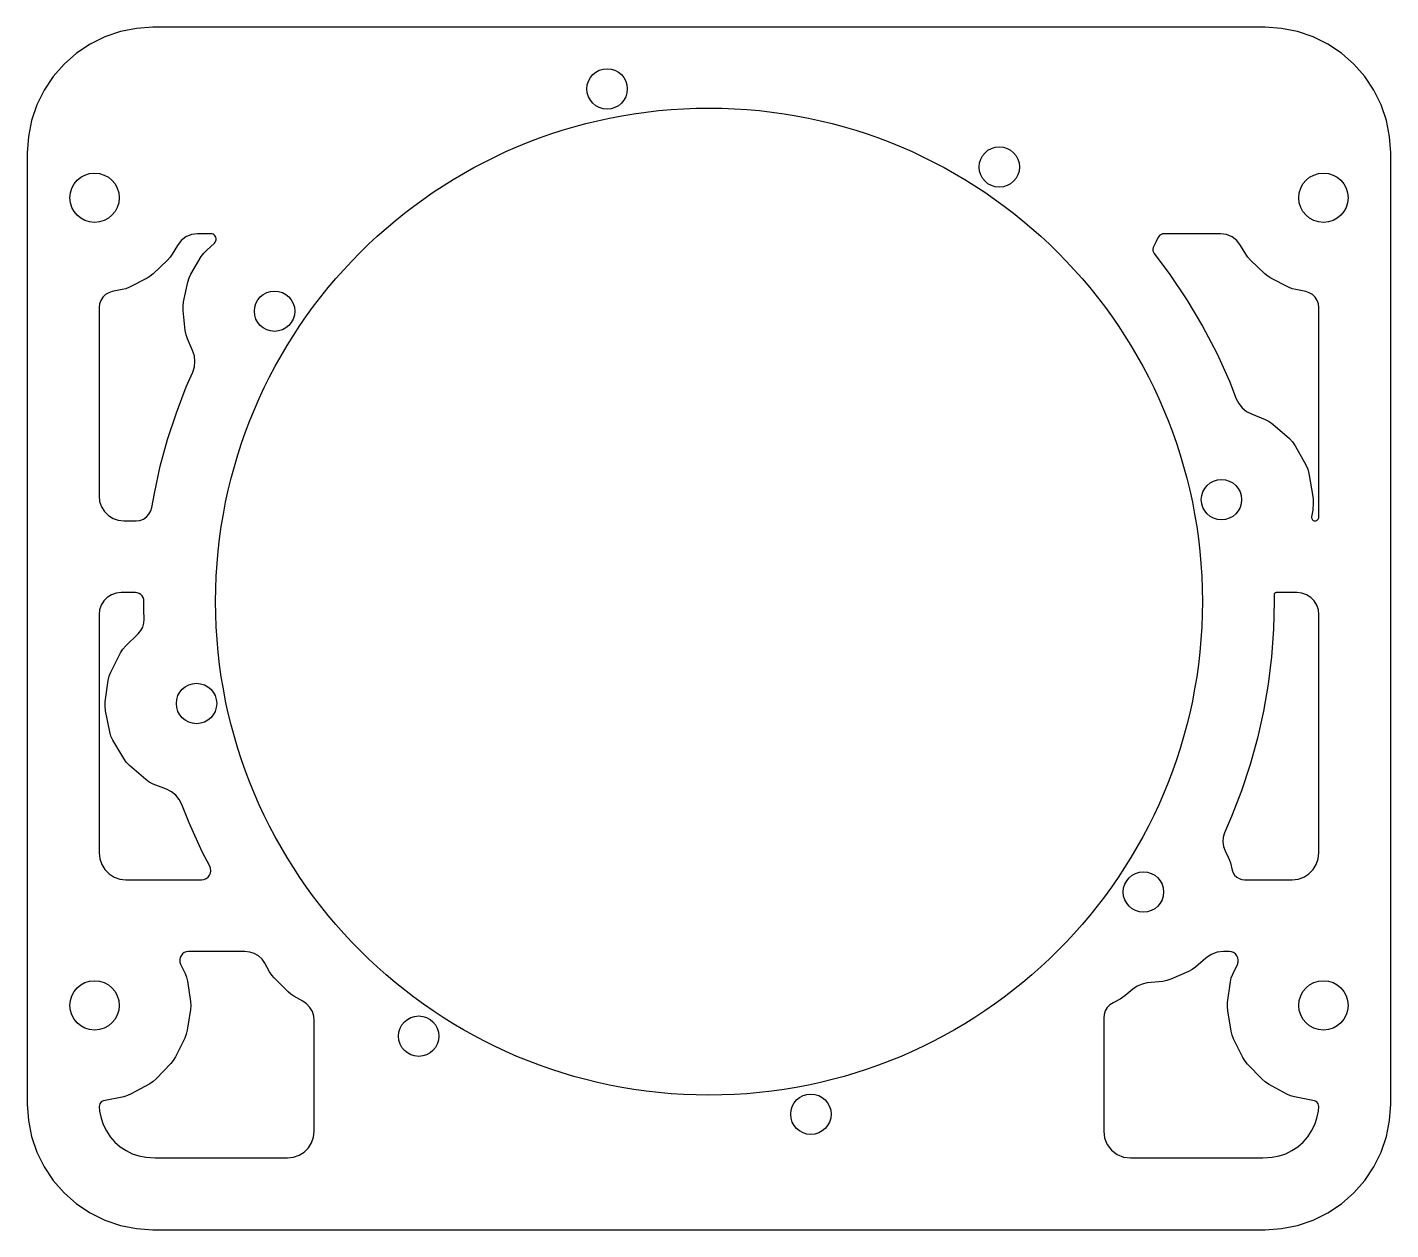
# Model space of a CAD drawing. Header units: millimetres. Extents: x 0 to 152, y 0 to 134.
import ezdxf

# ---------------------------------------------------------------- set-up
doc = ezdxf.new("R2010")
doc.units = ezdxf.units.MM
doc.layers.add('CUT', color=7, linetype='Continuous')

msp = doc.modelspace()

# ---------------------------------------------------------------- linework, layer by layer
at = {"layer": 'CUT'}
for points in [[(0, 14), (0.12, 12.17), (0.48, 10.38), (1.07, 8.64), (1.88, 7), (2.89, 5.48), (4.1, 4.1), (5.48, 2.89), (7, 1.88), (8.64, 1.07), (10.38, 0.48), (12.17, 0.12), (14, 0), (138, 0), (139.83, 0.12), (141.62, 0.48), (143.36, 1.07), (145, 1.88), (146.52, 2.89), (147.9, 4.1), (149.11, 5.48), (150.12, 7), (150.93, 8.64), (151.52, 10.38), (151.88, 12.17), (152, 14), (152, 120), (151.88, 121.83), (151.52, 123.62), (150.93, 125.36), (150.12, 127), (149.11, 128.52), (147.9, 129.9), (146.52, 131.11), (145, 132.12), (143.36, 132.93), (141.62, 133.52), (139.83, 133.88), (138, 134), (14, 134), (12.17, 133.88), (10.38, 133.52), (8.64, 132.93), (7, 132.12), (5.48, 131.11), (4.1, 129.9), (2.89, 128.52), (1.88, 127), (1.07, 125.36), (0.48, 123.62), (0.12, 121.83), (0, 120)], [(9.47, 104.54), (9.08, 104.42), (8.72, 104.21), (8.42, 103.92), (8.19, 103.57), (8.05, 103.18), (8, 102.76), (8, 81.77), (8.07, 81.15), (8.27, 80.57), (8.6, 80.04), (9.04, 79.6), (9.57, 79.27), (10.15, 79.07), (10.77, 79), (12.13, 79), (12.54, 79.05), (12.94, 79.19), (13.29, 79.43), (13.57, 79.73), (13.78, 80.1), (13.9, 80.5), (14.17, 82.06), (14.83, 85.09), (15.65, 88.08), (16.62, 91.04), (17.72, 93.93), (18.44, 95.56), (18.63, 96.15), (18.69, 96.77), (18.63, 97.39), (18.43, 97.99), (17.86, 99.28), (17.7, 99.73), (17.61, 100.2), (17.38, 102.45), (17.37, 102.92), (17.43, 103.39), (17.91, 105.61), (18.05, 106.06), (18.25, 106.49), (19.4, 108.45), (19.67, 108.84), (20, 109.18), (20.87, 109.95), (20.96, 110.06), (21.03, 110.19), (21.07, 110.33), (21.07, 110.47), (21.03, 110.61), (20.96, 110.74), (20.87, 110.85), (20.75, 110.93), (20.61, 110.98), (20.47, 111), (18.98, 111), (18.31, 110.91), (17.68, 110.65), (17.14, 110.24), (16.73, 109.7), (16.16, 108.72), (15.92, 108.37), (15.63, 108.05), (14.04, 106.54), (13.71, 106.26), (13.35, 106.04), (11.39, 105.04), (11, 104.87), (10.58, 104.76)], [(125.58, 109.62), (125.51, 109.45), (125.48, 109.28), (125.49, 109.1), (125.55, 108.93), (125.63, 108.78), (127.38, 106.45), (129.28, 103.62), (131.02, 100.69), (132.6, 97.67), (134.01, 94.57), (134.78, 92.6), (135.06, 92.06), (135.45, 91.58), (135.92, 91.19), (136.47, 90.91), (138, 90.3), (138.46, 90.07), (138.87, 89.77), (140.71, 88.16), (141.06, 87.79), (141.35, 87.37), (142.54, 85.24), (142.75, 84.77), (142.88, 84.28), (143.32, 81.7), (143.36, 81.36), (143.36, 81.02), (143.31, 80.17), (143.18, 79.43), (143.18, 79.34), (143.19, 79.25), (143.23, 79.17), (143.29, 79.1), (143.37, 79.04), (143.45, 79.01), (143.54, 79), (143.56, 79), (143.66, 79.01), (143.75, 79.04), (143.83, 79.1), (143.9, 79.17), (143.96, 79.25), (143.99, 79.34), (144, 79.44), (144, 102.76), (143.95, 103.18), (143.81, 103.57), (143.58, 103.92), (143.28, 104.21), (142.92, 104.42), (142.53, 104.54), (141.42, 104.76), (141, 104.87), (140.61, 105.04), (138.65, 106.04), (138.29, 106.26), (137.96, 106.54), (136.37, 108.05), (136.08, 108.37), (135.84, 108.72), (135.27, 109.7), (134.86, 110.24), (134.32, 110.65), (133.69, 110.91), (133.02, 111), (126.75, 111), (126.57, 110.98), (126.4, 110.92), (126.26, 110.82), (126.13, 110.7), (126.04, 110.54), (125.83, 110.07)], [(10.45, 71), (9.91, 70.94), (9.39, 70.76), (8.92, 70.46), (8.54, 70.08), (8.24, 69.61), (8.06, 69.09), (8, 68.55), (8, 42), (8.08, 41.33), (8.3, 40.7), (8.65, 40.13), (9.13, 39.65), (9.7, 39.3), (10.33, 39.08), (11, 39), (19.43, 39), (19.69, 39.03), (19.94, 39.13), (20.15, 39.29), (20.32, 39.5), (20.43, 39.75), (20.47, 40.01), (20.44, 40.28), (20.35, 40.53), (19.51, 42.12), (18.03, 45.33), (17.22, 47.39), (16.94, 47.94), (16.55, 48.42), (16.07, 48.8), (15.53, 49.09), (14.05, 49.67), (13.6, 49.89), (13.2, 50.18), (11.39, 51.74), (11.03, 52.09), (10.75, 52.5), (9.54, 54.56), (9.33, 55.01), (9.19, 55.49), (8.72, 57.84), (8.67, 58.33), (8.69, 58.83), (9.02, 61.2), (9.13, 61.68), (9.31, 62.15), (10.4, 64.28), (10.66, 64.7), (10.99, 65.08), (12.38, 66.42), (12.67, 66.76), (12.88, 67.16), (13, 67.6), (13.04, 68.04), (13.01, 69.04), (13.01, 70.04), (12.98, 70.25), (12.91, 70.46), (12.8, 70.64), (12.65, 70.79), (12.46, 70.91), (12.26, 70.98), (12.05, 71)], [(139, 70), (138.93, 66.93), (138.7, 63.86), (138.33, 60.81), (137.8, 57.79), (137.14, 54.79), (136.32, 51.83), (135.36, 48.91), (134.26, 46.04), (133.47, 44.24), (133.32, 43.75), (133.28, 43.23), (133.35, 42.72), (133.53, 42.23), (133.89, 41.5), (134.03, 41.19), (134.13, 40.88), (134.32, 40.08), (134.43, 39.78), (134.6, 39.52), (134.83, 39.3), (135.09, 39.14), (135.39, 39.03), (135.7, 39), (141, 39), (141.67, 39.08), (142.3, 39.3), (142.87, 39.65), (143.35, 40.13), (143.7, 40.7), (143.92, 41.33), (144, 42), (144, 68.55), (143.94, 69.09), (143.76, 69.61), (143.46, 70.08), (143.08, 70.46), (142.61, 70.76), (142.09, 70.94), (141.55, 71), (139.24, 71), (139.18, 70.99), (139.13, 70.98), (139.09, 70.95), (139.05, 70.91), (139.02, 70.86), (139, 70.81), (138.99, 70.76), (139, 70.5)], [(18.18, 25.45), (18.22, 25), (18.18, 24.55), (17.82, 22.23), (17.72, 21.78), (17.55, 21.36), (16.52, 19.26), (16.28, 18.86), (15.99, 18.51), (14.38, 16.82), (14.04, 16.51), (13.66, 16.26), (11.6, 15.13), (11.19, 14.94), (10.75, 14.82), (8.5, 14.36), (8.37, 14.32), (8.25, 14.24), (8.15, 14.14), (8.08, 14.02), (8.04, 13.89), (8.03, 13.75), (8.07, 13.22), (8.22, 12.45), (8.47, 11.71), (8.82, 11.01), (9.25, 10.36), (9.77, 9.77), (10.36, 9.25), (11.01, 8.82), (11.71, 8.47), (12.45, 8.22), (13.22, 8.07), (14.26, 8), (29, 8), (29.67, 8.08), (30.3, 8.3), (30.87, 8.65), (31.35, 9.13), (31.7, 9.7), (31.92, 10.33), (32, 11), (32, 23.27), (31.94, 23.8), (31.78, 24.31), (31.51, 24.77), (31.14, 25.17), (30.71, 25.48), (29.73, 26.02), (29.38, 26.25), (29.07, 26.52), (27.52, 28.07), (27.25, 28.38), (27.02, 28.73), (26.48, 29.71), (26.17, 30.14), (25.77, 30.51), (25.31, 30.78), (24.8, 30.94), (24.27, 31), (17.97, 31), (17.73, 30.97), (17.5, 30.88), (17.3, 30.73), (17.14, 30.54), (17.04, 30.32), (16.99, 30.08), (17.01, 29.83), (17.09, 29.6), (17.59, 28.54), (17.75, 28.13), (17.85, 27.69)], [(121.04, 25.3), (120.69, 25.06), (120.4, 24.76), (120.18, 24.4), (120.05, 24), (120, 23.58), (120, 11), (120.1, 10.22), (120.4, 9.5), (120.88, 8.88), (121.5, 8.4), (122.22, 8.1), (123, 8), (137.74, 8), (138.78, 8.07), (139.55, 8.22), (140.29, 8.47), (140.99, 8.82), (141.64, 9.25), (142.23, 9.77), (142.75, 10.36), (143.18, 11.01), (143.53, 11.71), (143.78, 12.45), (143.93, 13.22), (143.97, 13.75), (143.96, 13.89), (143.92, 14.02), (143.85, 14.14), (143.75, 14.24), (143.63, 14.32), (143.5, 14.36), (141.27, 14.81), (140.84, 14.93), (140.42, 15.12), (138.38, 16.23), (138, 16.48), (137.67, 16.78), (136.05, 18.45), (135.76, 18.8), (135.53, 19.19), (134.48, 21.26), (134.31, 21.68), (134.2, 22.12), (133.83, 24.41), (133.79, 24.87), (133.81, 25.32), (134.14, 27.62), (134.23, 28.06), (134.39, 28.49), (134.9, 29.57), (134.98, 29.81), (135, 30.06), (134.95, 30.3), (134.84, 30.53), (134.68, 30.73), (134.48, 30.88), (134.24, 30.97), (133.99, 31), (133.36, 31), (132.66, 30.92), (131.99, 30.67), (131.4, 30.27), (130.24, 29.27), (129.88, 28.99), (129.47, 28.78), (127.47, 27.91), (127.03, 27.76), (126.59, 27.68), (124.86, 27.5), (124.28, 27.38), (123.74, 27.14), (123.25, 26.81), (122.37, 26.07), (122.11, 25.87), (121.83, 25.71)]]:
    msp.add_lwpolyline(points, close=True, dxfattribs=at)
for centre, radius in [((64.64, 127.13), 2.25), ((76, 70), 55), ((108.36, 118.43), 2.25), ((7.5, 115), 2.75), ((144.5, 115), 2.75), ((27.57, 102.36), 2.25), ((133.13, 81.36), 2.25), ((18.87, 58.64), 2.25), ((124.43, 37.64), 2.25), ((7.5, 25), 2.75), ((144.5, 25), 2.75), ((43.64, 21.57), 2.25), ((87.36, 12.87), 2.25)]:
    msp.add_circle(centre, radius, dxfattribs=at)

doc.saveas('drawing.dxf')
